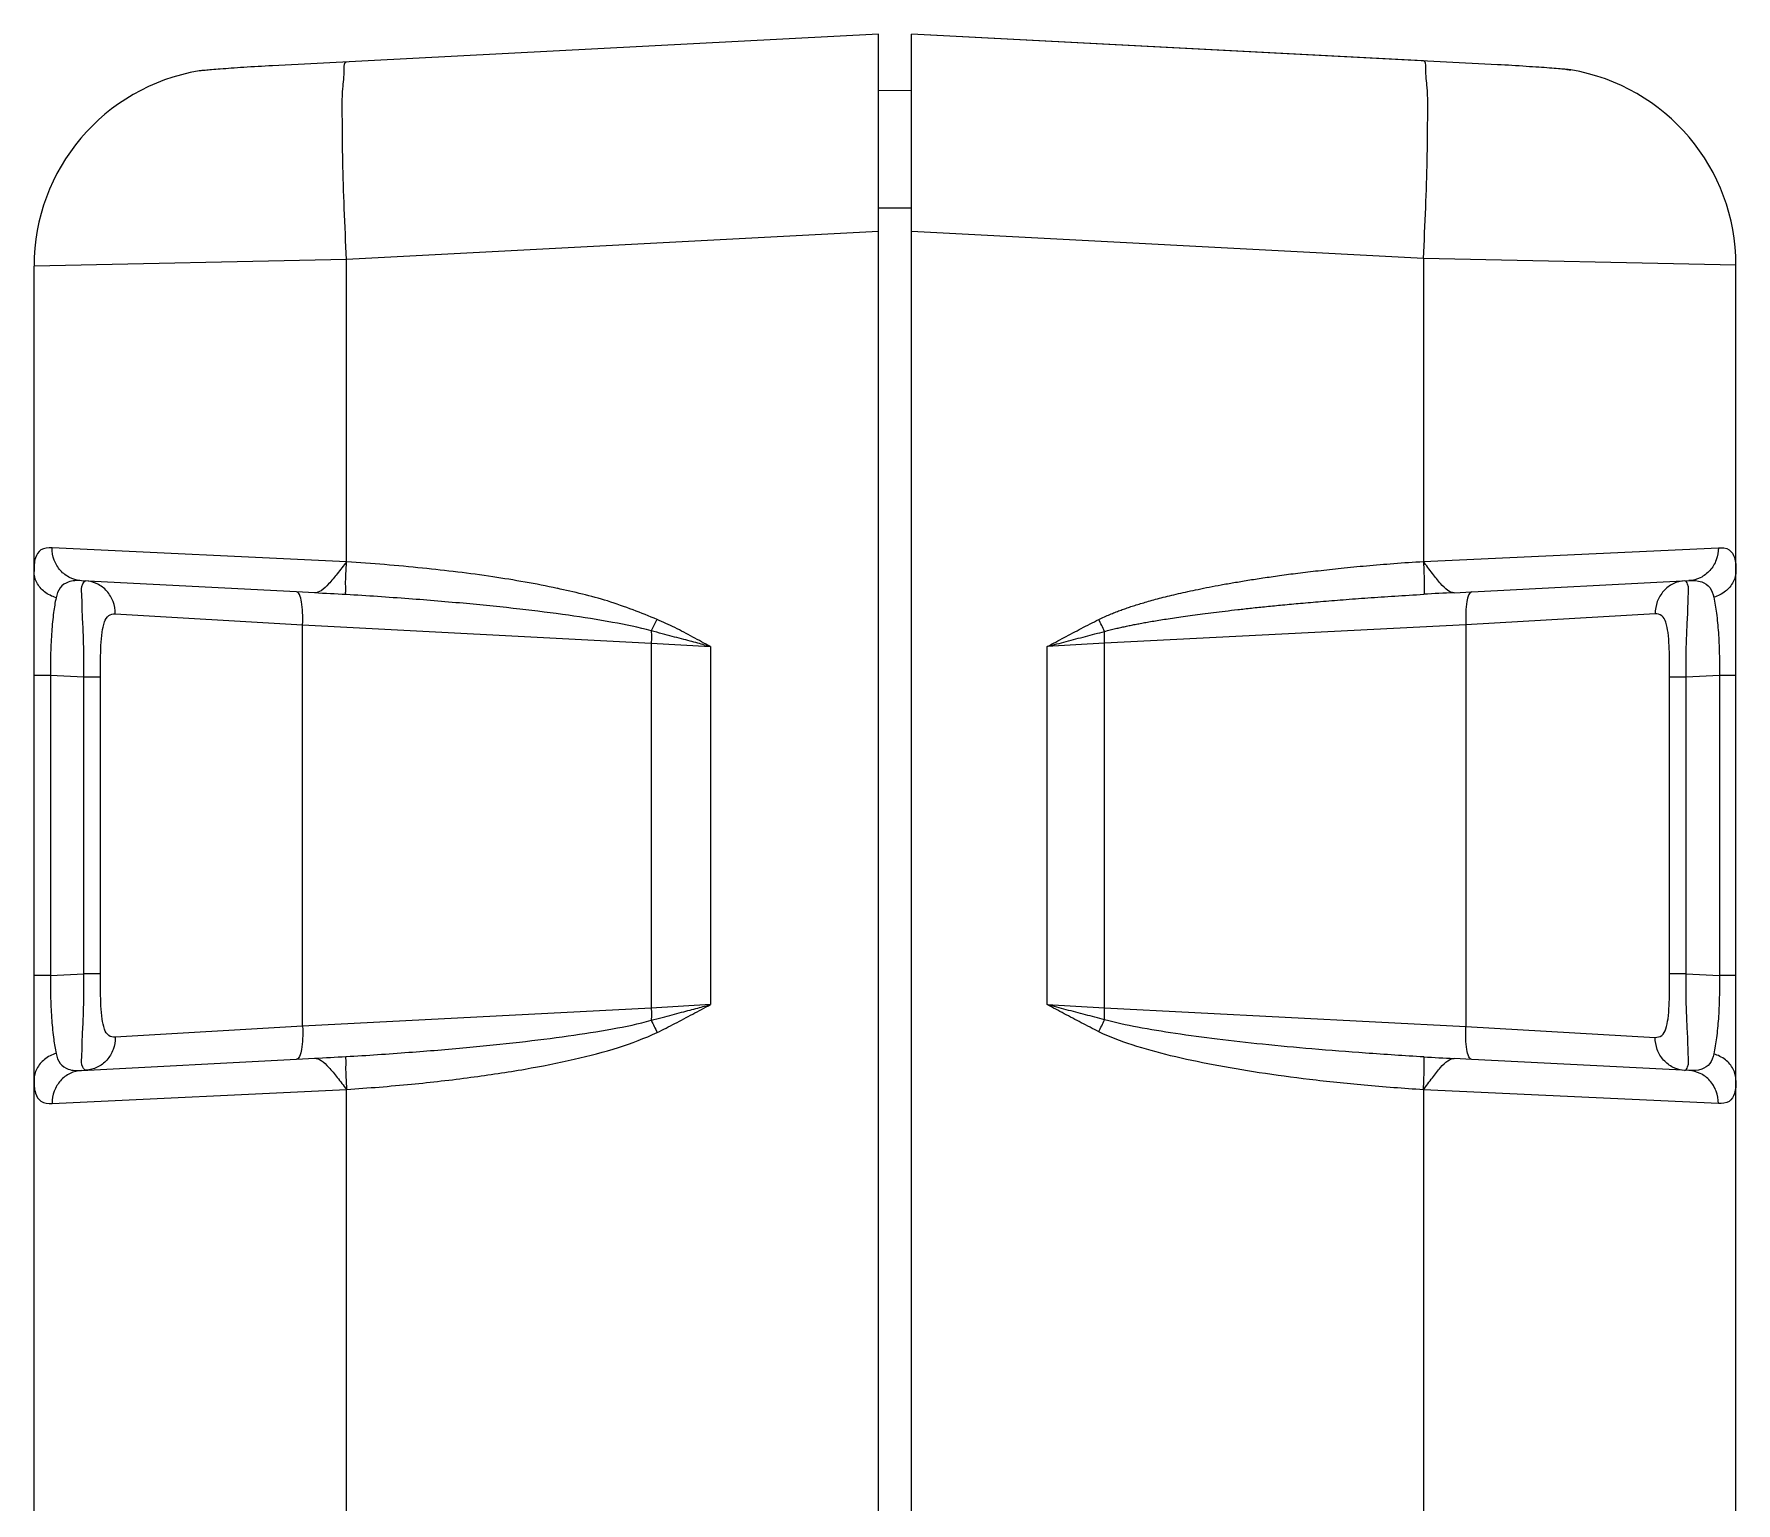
# Model space of a CAD drawing. Header units: inches. Extents: x 3700 to 4563, y 1353 to 2328.
# Drawn here: x 3915.38 to 3941.18, y 2229.84 to 2252.11 of the extents above; entities that cross this region are included whole.
import ezdxf

# ---------------------------------------------------------------- set-up
doc = ezdxf.new("R2010")
doc.units = ezdxf.units.IN
doc.header["$LTSCALE"] = 0.5
doc.layers.add('02___PRT_ALL_AXES', color=7, linetype='Continuous')
doc.layers.add('06___PRT_ALL_SURFS', color=7, linetype='Continuous')

msp = doc.modelspace()

# ---------------------------------------------------------------- linework, layer by layer
at = {"color": 7, "linetype": 'Continuous'}
for p, q in [((3928.175, 2252.112, 0), (3918.988, 2251.631, 0)), ((3928.175, 2138.112, 0), (3928.175, 2252.112, 0)), ((3937.562, 2251.647, 0), (3928.675, 2252.112, 0)), ((3928.175, 2251.258, 0), (3928.675, 2251.262, 0)), ((3928.175, 2249.477, 0), (3928.675, 2249.478, 0)), ((3928.175, 2249.117, 0), (3920.114, 2248.694, 0)), ((3920.114, 2248.694, 0), (3915.375, 2248.595, 0)), ((3915.375, 2141.63, 0), (3915.375, 2248.595, 0)), ((3920.114, 2244.111, 0), (3920.114, 2248.694, 0)), ((3941.175, 2248.61, 0), (3936.436, 2248.71, 0)), ((3936.436, 2248.71, 0), (3936.437, 2244.117, 0)), ((3941.175, 2141.614, 0), (3941.175, 2248.61, 0)), ((3920.114, 2244.113, 0), (3915.649, 2244.324, 0)), ((3936.437, 2244.118, 0), (3940.908, 2244.325, 0)), ((3936.902, 2243.643, 0), (3937.17, 2243.657, 0)), ((3937.17, 2243.657, 0), (3940.461, 2243.826, 0)), ((3939.95, 2243.323, 0), (3937.081, 2243.157, 0)), ((3937.081, 2243.157, 0), (3931.605, 2242.876, 0)), ((3937.081, 2243.157, 0), (3937.081, 2237.068, 0)), ((3924.731, 2242.877, 0), (3925.631, 2242.826, 0)), ((3925.631, 2242.826, 0), (3925.631, 2237.399, 0)), ((3931.605, 2242.876, 0), (3930.735, 2242.827, 0)), ((3930.735, 2237.398, 0), (3930.735, 2242.827, 0)), ((3931.605, 2237.349, 0), (3931.605, 2242.876, 0)), ((3915.625, 2242.387, 0), (3915.375, 2242.387, 0)), ((3940.42, 2242.36, 0), (3940.17, 2242.36, 0)), ((3940.17, 2237.865, 0), (3940.17, 2242.36, 0)), ((3940.925, 2242.386, 0), (3940.42, 2242.36, 0)), ((3940.42, 2237.865, 0), (3940.42, 2242.36, 0)), ((3941.175, 2242.386, 0), (3940.925, 2242.386, 0)), ((3940.925, 2242.386, 0), (3940.925, 2237.839, 0)), ((3915.625, 2237.838, 0), (3915.375, 2237.838, 0)), ((3940.42, 2237.865, 0), (3940.17, 2237.865, 0)), ((3940.42, 2237.865, 0), (3940.925, 2237.839, 0)), ((3941.175, 2237.839, 0), (3940.925, 2237.839, 0)), ((3925.631, 2237.399, 0), (3924.731, 2237.347, 0)), ((3930.735, 2237.398, 0), (3931.605, 2237.349, 0)), ((3931.605, 2237.349, 0), (3937.081, 2237.068, 0)), ((3937.081, 2237.068, 0), (3939.95, 2236.902, 0)), ((3937.171, 2236.568, 0), (3936.902, 2236.582, 0)), ((3940.461, 2236.399, 0), (3937.17, 2236.568, 0)), ((3915.649, 2235.901, 0), (3920.114, 2236.111, 0)), ((3920.114, 2229.111, 0), (3920.114, 2236.113, 0)), ((3936.437, 2236.108, 0), (3936.437, 2229.117, 0)), ((3940.908, 2235.9, 0), (3936.437, 2236.106, 0))]:
    msp.add_line(p, q, dxfattribs=at)
for centre, radius, start, end in [((3938.175, 2248.61, 0), 3, 360, 80.4462), ((3918.375, 2248.595, 0), 3, 99.5536, 180), ((3920.748, 2231.815, 0), 12.166, 74.1531, 77.8693), ((3941.506, 2152.756, 0), 91.004, 92.89988, 93.1896), ((3932.532, 2239.377, 0), 8.627, 153.4958, 154.6971), ((3922.956, 2238.937, 0), 9.579, 25.4699, 26.6703), ((3933.641, 2241.392, 0), 9.863, 205.4032, 206.6064), ((3922.956, 2241.288, 0), 9.579, 333.3297, 334.5301), ((3941.567, 2328.608, 0), 92.145, 266.81219, 267.09832)]:
    msp.add_arc(centre, radius, start, end, dxfattribs=at)
for points, start_tangent, end_tangent in [([(3918.988, 2251.631, 0), (3918.553, 2251.606, 0), (3918.363, 2251.593, 0), (3918.199, 2251.581, 0), (3918.066, 2251.57, 0), (3917.968, 2251.562, 0), (3917.905, 2251.556, 0), (3917.877, 2251.553, 0)], (-0.99863, -0.052336), (-0.98617, -0.165736)), ([(3920.113, 2248.694, 0), (3920.078, 2249.468, 0), (3920.056, 2250.19, 0), (3920.049, 2250.81, 0), (3920.056, 2251.286, 0), (3920.078, 2251.586, 0), (3920.113, 2251.69, 0)], (-0.052193, 0.998637), (0.99863, 0.052336)), ([(3936.437, 2248.71, 0), (3936.472, 2249.484, 0), (3936.494, 2250.205, 0), (3936.502, 2250.825, 0), (3936.494, 2251.302, 0), (3936.472, 2251.602, 0), (3936.437, 2251.706, 0)], (0.052193, 0.998637), (-0.99863, 0.052336)), ([(3938.673, 2251.569, 0), (3938.645, 2251.572, 0), (3938.582, 2251.578, 0), (3938.484, 2251.586, 0), (3938.351, 2251.597, 0), (3938.187, 2251.608, 0), (3937.996, 2251.621, 0), (3937.562, 2251.647, 0)], (-0.98617, 0.165737), (-0.99863, 0.052336)), ([(3938.61, 2251.575, 0), (3938.645, 2251.572, 0), (3938.673, 2251.569, 0)], (0.995619, -0.093501), (0.98617, -0.165737)), ([(3915.649, 2244.324, 0), (3915.48, 2244.291, 0), (3915.397, 2244.17, 0), (3915.375, 2243.966, 0)], (-0.998889, 0.047119), (-0.000049, -1)), ([(3916.095, 2243.825, 0), (3915.922, 2243.87, 0), (3915.777, 2243.979, 0), (3915.681, 2244.138, 0), (3915.649, 2244.324, 0)], (-0.998628, 0.052364), (0.005539, 0.999985)), ([(3920.113, 2244.113, 0), (3919.972, 2243.931, 0), (3919.841, 2243.776, 0), (3919.726, 2243.673, 0), (3919.628, 2243.64, 0)], (-0.611064, -0.791581), (-0.998631, 0.052303)), ([(3920.106, 2243.614, 0), (3920.1, 2243.66, 0), (3920.099, 2243.77, 0), (3920.104, 2243.928, 0), (3920.114, 2244.114, 0)], (-0.602714, 0.797957), (0.063645, 0.997973)), ([(3923.304, 2243.709, 0), (3922.329, 2243.884, 0), (3921.265, 2244.015, 0), (3920.114, 2244.111, 0)], (-0.978272, 0.207327), (-0.99784, 0.065686)), ([(3931.516, 2243.237, 0), (3931.601, 2243.278, 0), (3931.683, 2243.313, 0), (3931.761, 2243.345, 0), (3931.835, 2243.373, 0), (3931.909, 2243.399, 0), (3931.984, 2243.425, 0), (3932.063, 2243.451, 0), (3932.149, 2243.477, 0), (3932.244, 2243.505, 0), (3932.349, 2243.535, 0), (3932.463, 2243.565, 0), (3932.588, 2243.596, 0), (3932.722, 2243.629, 0), (3932.867, 2243.661, 0), (3933.022, 2243.694, 0), (3933.189, 2243.728, 0), (3933.369, 2243.762, 0), (3933.564, 2243.796, 0), (3933.775, 2243.832, 0), (3934.005, 2243.867, 0), (3934.255, 2243.903, 0), (3934.533, 2243.94, 0), (3934.842, 2243.977, 0), (3935.189, 2244.015, 0), (3935.572, 2244.052, 0), (3935.987, 2244.086, 0), (3936.437, 2244.117, 0)], (0.89341, 0.449243), (0.998111, 0.061443)), ([(3936.902, 2243.643, 0), (3936.809, 2243.677, 0), (3936.698, 2243.78, 0), (3936.573, 2243.935, 0), (3936.437, 2244.119, 0)], (-0.998686, -0.051254), (-0.596017, 0.802972)), ([(3936.437, 2244.119, 0), (3936.446, 2243.933, 0), (3936.451, 2243.775, 0), (3936.45, 2243.665, 0), (3936.443, 2243.619, 0)], (0.061468, -0.998109), (-0.631634, -0.775267)), ([(3940.909, 2244.325, 0), (3940.876, 2244.139, 0), (3940.78, 2243.98, 0), (3940.635, 2243.87, 0), (3940.461, 2243.826, 0)], (0.005293, -0.999986), (-0.998683, -0.051309)), ([(3940.908, 2244.325, 0), (3941.072, 2244.293, 0), (3941.153, 2244.175, 0), (3941.175, 2243.977, 0)], (0.998941, 0.046002), (0.000114, -1)), ([(3915.709, 2243.567, 0), (3915.535, 2243.657, 0), (3915.417, 2243.798, 0), (3915.375, 2243.967, 0)], (-0.958452, 0.285253), (0.000007, 1)), ([(3940.461, 2243.826, 0), (3940.656, 2243.806, 0), (3940.777, 2243.721, 0), (3940.839, 2243.574, 0)], (0.998685, 0.051261), (0.218306, -0.97588)), ([(3941.175, 2243.977, 0), (3941.133, 2243.806, 0), (3941.015, 2243.664, 0), (3940.839, 2243.574, 0)], (0.00006, -1), (-0.959077, -0.283145)), ([(3931.604, 2243.056, 0), (3931.689, 2243.079, 0), (3931.77, 2243.099, 0), (3931.846, 2243.116, 0), (3931.92, 2243.132, 0), (3931.993, 2243.148, 0), (3932.067, 2243.162, 0), (3932.145, 2243.177, 0), (3932.23, 2243.193, 0), (3932.324, 2243.209, 0), (3932.426, 2243.226, 0), (3932.539, 2243.244, 0), (3932.662, 2243.263, 0), (3932.795, 2243.282, 0), (3932.937, 2243.302, 0), (3933.09, 2243.323, 0), (3933.254, 2243.344, 0), (3933.431, 2243.365, 0), (3933.623, 2243.387, 0), (3933.83, 2243.41, 0), (3934.056, 2243.434, 0), (3934.302, 2243.458, 0), (3934.574, 2243.483, 0), (3934.878, 2243.509, 0), (3935.219, 2243.537, 0), (3935.595, 2243.565, 0), (3936.002, 2243.592, 0), (3936.443, 2243.619, 0)], (0.96319, 0.268822), (0.998404, 0.056471)), ([(3937.17, 2243.657, 0), (3937.127, 2243.617, 0), (3937.096, 2243.508, 0), (3937.08, 2243.347, 0), (3937.081, 2243.157, 0)], (-0.999999, -0.00123), (0.048669, -0.998815)), ([(3940.224, 2243.778, 0), (3940.079, 2243.668, 0), (3939.983, 2243.509, 0), (3939.95, 2243.323, 0)], (-0.899794, -0.436314), (0.005607, -0.999984)), ([(3940.397, 2243.822, 0), (3940.224, 2243.778, 0)], (-0.998684, -0.051278), (-0.899794, -0.436314)), ([(3940.455, 2243.619, 0), (3940.443, 2243.772, 0), (3940.397, 2243.822, 0)], (0.070417, 0.997518), (-0.99865, -0.051937)), ([(3940.42, 2242.36, 0), (3940.421, 2242.734, 0), (3940.432, 2243.082, 0), (3940.446, 2243.383, 0), (3940.455, 2243.619, 0)], (-0.012843, 0.999918), (0.070417, 0.997518)), ([(3940.839, 2243.574, 0), (3940.88, 2243.332, 0), (3940.908, 2243.04, 0), (3940.923, 2242.721, 0), (3940.925, 2242.386, 0)], (0.217929, -0.975965), (-0.013008, -0.999915)), ([(3924.819, 2243.237, 0), (3924.457, 2243.381, 0), (3924.07, 2243.518, 0)], (-0.921014, 0.38953), (-0.948898, 0.315582)), ([(3940.17, 2242.36, 0), (3940.169, 2242.608, 0), (3940.162, 2242.84, 0), (3940.145, 2243.04, 0), (3940.111, 2243.195, 0), (3940.049, 2243.294, 0), (3939.95, 2243.323, 0)], (0.000028, 1), (-0.998316, -0.058013)), ([(3925.631, 2242.826, 0), (3925.54, 2242.85, 0), (3925.436, 2242.878, 0), (3925.32, 2242.909, 0), (3925.192, 2242.943, 0), (3925.051, 2242.98, 0), (3924.897, 2243.021, 0), (3924.732, 2243.064, 0)], (-0.965994, 0.258565), (-0.96809, 0.250603)), ([(3925.631, 2242.826, 0), (3925.36, 2242.971, 0), (3925.09, 2243.113, 0), (3924.819, 2243.237, 0)], (-0.880904, 0.473296), (-0.89373, 0.448605)), ([(3930.735, 2242.827, 0), (3930.991, 2242.964, 0), (3931.251, 2243.101, 0), (3931.516, 2243.237, 0)], (0.881521, 0.472144), (0.893377, 0.449308)), ([(3930.735, 2242.827, 0), (3931.023, 2242.904, 0), (3931.313, 2242.98, 0), (3931.604, 2243.056, 0)], (0.966296, 0.257434), (0.968202, 0.25017)), ([(3931.605, 2242.876, 0), (3931.602, 2242.968, 0), (3931.604, 2243.056, 0)], (-0.048669, 0.998815), (0.038994, 0.999239)), ([(3939.95, 2236.902, 0), (3940.049, 2236.931, 0), (3940.111, 2237.03, 0), (3940.145, 2237.185, 0), (3940.162, 2237.385, 0), (3940.169, 2237.617, 0), (3940.17, 2237.865, 0)], (0.998315, -0.058026), (-0.000028, 1)), ([(3940.455, 2236.606, 0), (3940.446, 2236.841, 0), (3940.432, 2237.142, 0), (3940.421, 2237.49, 0), (3940.42, 2237.865, 0)], (-0.070417, 0.997518), (0.012843, 0.999918)), ([(3940.925, 2237.839, 0), (3940.923, 2237.506, 0), (3940.908, 2237.185, 0), (3940.88, 2236.893, 0), (3940.839, 2236.65, 0)], (0.013002, -0.999915), (-0.217926, -0.975965)), ([(3924.732, 2237.161, 0), (3924.897, 2237.204, 0), (3925.051, 2237.245, 0), (3925.192, 2237.282, 0), (3925.32, 2237.316, 0), (3925.436, 2237.347, 0), (3925.54, 2237.375, 0), (3925.631, 2237.399, 0)], (0.96809, 0.250604), (0.966005, 0.258524)), ([(3924.823, 2236.975, 0), (3925.09, 2237.112, 0), (3925.36, 2237.254, 0), (3925.631, 2237.399, 0)], (0.89373, 0.448605), (0.880947, 0.473215)), ([(3931.604, 2237.169, 0), (3931.313, 2237.245, 0), (3931.023, 2237.321, 0), (3930.735, 2237.398, 0)], (-0.968201, 0.250172), (-0.966295, 0.257437)), ([(3931.516, 2236.988, 0), (3931.251, 2237.124, 0), (3930.991, 2237.261, 0), (3930.735, 2237.398, 0)], (-0.893376, 0.44931), (-0.881517, 0.472152)), ([(3931.604, 2237.169, 0), (3931.602, 2237.257, 0), (3931.605, 2237.349, 0)], (-0.038994, 0.999239), (0.048669, 0.998815)), ([(3936.443, 2236.606, 0), (3935.561, 2236.663, 0), (3934.748, 2236.726, 0), (3934, 2236.797, 0), (3933.311, 2236.874, 0), (3932.677, 2236.96, 0), (3932.104, 2237.056, 0), (3931.604, 2237.169, 0)], (-0.998405, 0.056466), (-0.962187, 0.272391)), ([(3920.114, 2236.113, 0), (3921.098, 2236.193, 0), (3921.998, 2236.296, 0), (3922.819, 2236.421, 0), (3923.565, 2236.57, 0), (3924.236, 2236.75, 0), (3924.823, 2236.975, 0)], (0.997877, 0.065126), (0.91082, 0.412805)), ([(3936.437, 2236.108, 0), (3935.538, 2236.176, 0), (3934.71, 2236.263, 0), (3933.948, 2236.366, 0), (3933.248, 2236.486, 0), (3932.604, 2236.624, 0), (3932.023, 2236.788, 0), (3931.516, 2236.988, 0)], (-0.998112, 0.061424), (-0.887761, 0.460305)), ([(3937.171, 2236.568, 0), (3937.127, 2236.608, 0), (3937.096, 2236.717, 0), (3937.08, 2236.878, 0), (3937.081, 2237.068, 0)], (-0.998818, -0.048616), (0.048669, 0.998815)), ([(3940.224, 2236.447, 0), (3940.079, 2236.557, 0), (3939.983, 2236.716, 0), (3939.95, 2236.902, 0)], (-0.899794, 0.436314), (0.005614, 0.999984)), ([(3915.709, 2236.658, 0), (3915.535, 2236.568, 0), (3915.417, 2236.427, 0), (3915.375, 2236.258, 0)], (-0.958429, -0.285332), (-0.000051, -1)), ([(3920.106, 2236.611, 0), (3920.1, 2236.565, 0), (3920.099, 2236.455, 0), (3920.104, 2236.297, 0), (3920.113, 2236.113, 0)], (-0.602736, -0.79794), (0.063425, -0.997987)), ([(3936.437, 2236.108, 0), (3936.446, 2236.292, 0), (3936.451, 2236.45, 0), (3936.45, 2236.56, 0), (3936.443, 2236.606, 0)], (0.061277, 0.998121), (-0.631644, 0.775259)), ([(3940.397, 2236.402, 0), (3940.443, 2236.453, 0), (3940.455, 2236.606, 0)], (0.99865, -0.051947), (-0.070417, 0.997518)), ([(3940.839, 2236.65, 0), (3940.777, 2236.504, 0), (3940.656, 2236.419, 0), (3940.461, 2236.399, 0)], (-0.218209, -0.975902), (-0.998683, 0.051309)), ([(3941.175, 2236.248, 0), (3941.133, 2236.419, 0), (3941.015, 2236.561, 0), (3940.839, 2236.65, 0)], (0.000167, 1), (-0.959059, 0.283205)), ([(3916.095, 2236.4, 0), (3915.922, 2236.355, 0), (3915.777, 2236.245, 0), (3915.682, 2236.086, 0), (3915.649, 2235.901, 0)], (-0.998621, -0.052504), (0.005587, -0.999984)), ([(3919.628, 2236.585, 0), (3919.726, 2236.552, 0), (3919.841, 2236.449, 0), (3919.972, 2236.294, 0), (3920.114, 2236.111, 0)], (0.998629, 0.052337), (0.611961, -0.790888)), ([(3936.437, 2236.106, 0), (3936.573, 2236.29, 0), (3936.698, 2236.445, 0), (3936.809, 2236.548, 0), (3936.902, 2236.582, 0)], (0.595173, 0.803597), (0.998691, -0.051157)), ([(3940.397, 2236.402, 0), (3940.224, 2236.447, 0)], (-0.998687, 0.051229), (-0.899794, 0.436314)), ([(3940.908, 2235.9, 0), (3940.876, 2236.085, 0), (3940.78, 2236.245, 0), (3940.635, 2236.354, 0), (3940.461, 2236.399, 0)], (0.005333, 0.999986), (-0.998683, 0.051299)), ([(3915.375, 2236.258, 0), (3915.397, 2236.055, 0), (3915.48, 2235.934, 0), (3915.649, 2235.901, 0)], (0.00005, -1), (0.99889, 0.047095)), ([(3941.175, 2236.248, 0), (3941.153, 2236.05, 0), (3941.072, 2235.932, 0), (3940.908, 2235.9, 0)], (-0.00006, -1), (-0.99893, 0.046242))]:
    msp.add_spline(points, degree=3, dxfattribs=dict(at, start_tangent=start_tangent, end_tangent=end_tangent))
at = {"layer": '02___PRT_ALL_AXES', "color": 7, "linetype": 'Continuous'}
for p, q in [((3936.437, 2251.706, 0), (3928.675, 2252.112, 0)), ((3928.675, 2138.112, 0), (3928.675, 2252.112, 0)), ((3936.436, 2248.71, 0), (3928.675, 2249.117, 0))]:
    msp.add_line(p, q, dxfattribs=at)
at = {"layer": '06___PRT_ALL_SURFS', "color": 7, "linetype": 'Continuous'}
for p, q in [((3919.355, 2243.654, 0), (3916.095, 2243.825, 0)), ((3919.628, 2243.64, 0), (3919.355, 2243.654, 0)), ((3916.606, 2243.322, 0), (3919.446, 2243.154, 0)), ((3919.446, 2243.154, 0), (3924.731, 2242.877, 0)), ((3919.446, 2237.07, 0), (3919.446, 2243.154, 0)), ((3924.731, 2242.877, 0), (3924.731, 2237.347, 0)), ((3916.131, 2242.36, 0), (3915.625, 2242.387, 0)), ((3915.625, 2242.387, 0), (3915.625, 2237.838, 0)), ((3916.381, 2242.36, 0), (3916.131, 2242.36, 0)), ((3916.131, 2237.865, 0), (3916.131, 2242.36, 0)), ((3916.381, 2237.865, 0), (3916.381, 2242.36, 0)), ((3915.625, 2237.838, 0), (3916.131, 2237.865, 0)), ((3916.381, 2237.865, 0), (3916.131, 2237.865, 0)), ((3924.731, 2237.347, 0), (3919.446, 2237.07, 0)), ((3919.446, 2237.07, 0), (3916.606, 2236.903, 0)), ((3916.095, 2236.4, 0), (3919.355, 2236.571, 0)), ((3919.354, 2236.571, 0), (3919.628, 2236.585, 0))]:
    msp.add_line(p, q, dxfattribs=at)
for centre, radius, start, end in [((3915.195, 2157.797, 0), 85.957, 86.72458, 87.04369), ((3915.162, 2323.036, 0), 86.566, 272.95744, 273.2743)]:
    msp.add_arc(centre, radius, start, end, dxfattribs=at)
for points, start_tangent, end_tangent in [([(3916.095, 2243.825, 0), (3915.895, 2243.805, 0), (3915.772, 2243.718, 0), (3915.709, 2243.567, 0)], (-0.99863, 0.052332), (-0.214164, -0.976798)), ([(3916.099, 2243.626, 0), (3916.114, 2243.776, 0), (3916.161, 2243.821, 0)], (-0.064416, 0.997923), (0.998633, -0.052277)), ([(3916.131, 2242.36, 0), (3916.13, 2242.737, 0), (3916.12, 2243.088, 0), (3916.106, 2243.39, 0), (3916.099, 2243.626, 0)], (0.012941, 0.999916), (-0.064416, 0.997923)), ([(3916.334, 2243.776, 0), (3916.161, 2243.821, 0)], (-0.899239, 0.437459), (-0.998637, 0.052196)), ([(3916.606, 2243.322, 0), (3916.573, 2243.508, 0), (3916.478, 2243.667, 0), (3916.334, 2243.776, 0)], (0.005863, 0.999983), (-0.899239, 0.437459)), ([(3919.446, 2243.154, 0), (3919.447, 2243.344, 0), (3919.43, 2243.505, 0), (3919.398, 2243.614, 0), (3919.355, 2243.654, 0)], (0.049521, 0.998773), (-0.999999, 0.001237)), ([(3924.732, 2243.064, 0), (3924.146, 2243.193, 0), (3923.476, 2243.301, 0), (3922.737, 2243.394, 0), (3921.933, 2243.477, 0), (3921.058, 2243.55, 0), (3920.106, 2243.614, 0)], (-0.961617, 0.274397), (-0.998312, 0.058082)), ([(3915.709, 2243.567, 0), (3915.672, 2243.345, 0), (3915.643, 2243.055, 0), (3915.627, 2242.729, 0), (3915.625, 2242.387, 0)], (-0.213756, -0.976887), (0.013126, -0.999914)), ([(3916.381, 2242.36, 0), (3916.383, 2242.611, 0), (3916.39, 2242.844, 0), (3916.408, 2243.044, 0), (3916.444, 2243.199, 0), (3916.509, 2243.296, 0), (3916.606, 2243.322, 0)], (0.000037, 1), (0.998258, -0.058997)), ([(3924.732, 2243.064, 0), (3924.734, 2242.972, 0), (3924.731, 2242.877, 0)], (0.04379, -0.999041), (-0.049521, -0.998773)), ([(3915.625, 2237.838, 0), (3915.627, 2237.491, 0), (3915.644, 2237.158, 0), (3915.673, 2236.87, 0), (3915.709, 2236.658, 0)], (-0.013114, -0.999914), (0.213742, -0.97689)), ([(3916.099, 2236.599, 0), (3916.106, 2236.834, 0), (3916.12, 2237.137, 0), (3916.13, 2237.487, 0), (3916.131, 2237.865, 0)], (0.064329, 0.997929), (-0.012941, 0.999916)), ([(3916.606, 2236.903, 0), (3916.509, 2236.929, 0), (3916.444, 2237.026, 0), (3916.408, 2237.18, 0), (3916.39, 2237.381, 0), (3916.383, 2237.614, 0), (3916.381, 2237.865, 0)], (-0.998259, -0.058988), (-0.000037, 1)), ([(3920.106, 2236.611, 0), (3921.058, 2236.675, 0), (3921.932, 2236.748, 0), (3922.735, 2236.831, 0), (3923.474, 2236.924, 0), (3924.145, 2237.031, 0), (3924.732, 2237.161, 0)], (0.998312, 0.058082), (0.961627, 0.274359)), ([(3924.731, 2237.347, 0), (3924.734, 2237.252, 0), (3924.732, 2237.161, 0)], (0.049521, -0.998773), (-0.04379, -0.999041)), ([(3916.606, 2236.903, 0), (3916.573, 2236.717, 0), (3916.478, 2236.558, 0), (3916.334, 2236.448, 0)], (0.005882, -0.999983), (-0.89919, -0.437558)), ([(3919.446, 2237.07, 0), (3919.447, 2236.881, 0), (3919.43, 2236.719, 0), (3919.398, 2236.611, 0), (3919.354, 2236.571, 0)], (0.049521, -0.998773), (-0.998766, 0.049667)), ([(3915.709, 2236.658, 0), (3915.772, 2236.507, 0), (3915.895, 2236.42, 0), (3916.095, 2236.4, 0)], (0.214174, -0.976795), (0.99863, 0.052323)), ([(3916.161, 2236.404, 0), (3916.114, 2236.449, 0), (3916.099, 2236.599, 0)], (-0.998631, -0.0523), (0.064329, 0.997929)), ([(3916.334, 2236.448, 0), (3916.161, 2236.404, 0)], (-0.89919, -0.437558), (-0.99863, -0.052318))]:
    msp.add_spline(points, degree=3, dxfattribs=dict(at, start_tangent=start_tangent, end_tangent=end_tangent))

doc.saveas('drawing.dxf')
